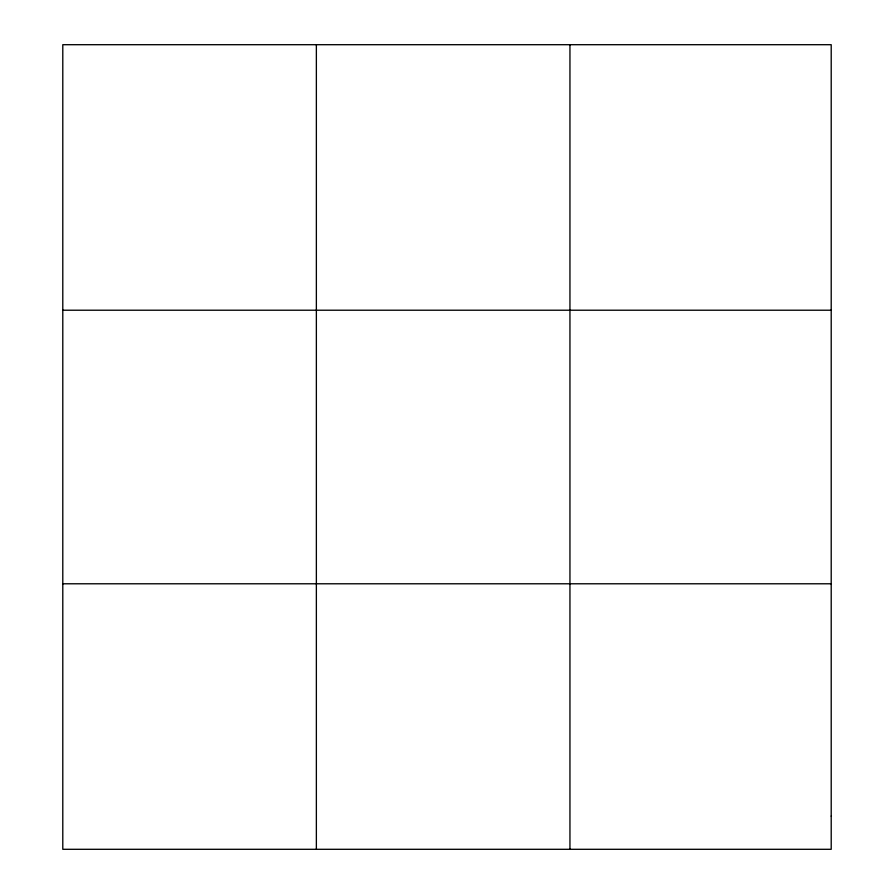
<?xml version="1.0" encoding="UTF-8"?>
<svg xmlns="http://www.w3.org/2000/svg" width="894" height="894" viewBox="0 0 894 894"><rect width="100%" height="100%" fill="white"/><g stroke="black" fill="none" stroke-linecap="round" stroke-linejoin="round"><path stroke-width="1.34" d="M316.364 849.3L316.364 44.7M569.947 849.3L569.947 44.7M62.792 310.218L831.208 310.218M62.792 583.782L831.208 583.782M831.208 816.11L831.208 849.3L62.792 849.3L62.792 44.7L831.208 44.7L831.208 816.11"/></g></svg>
